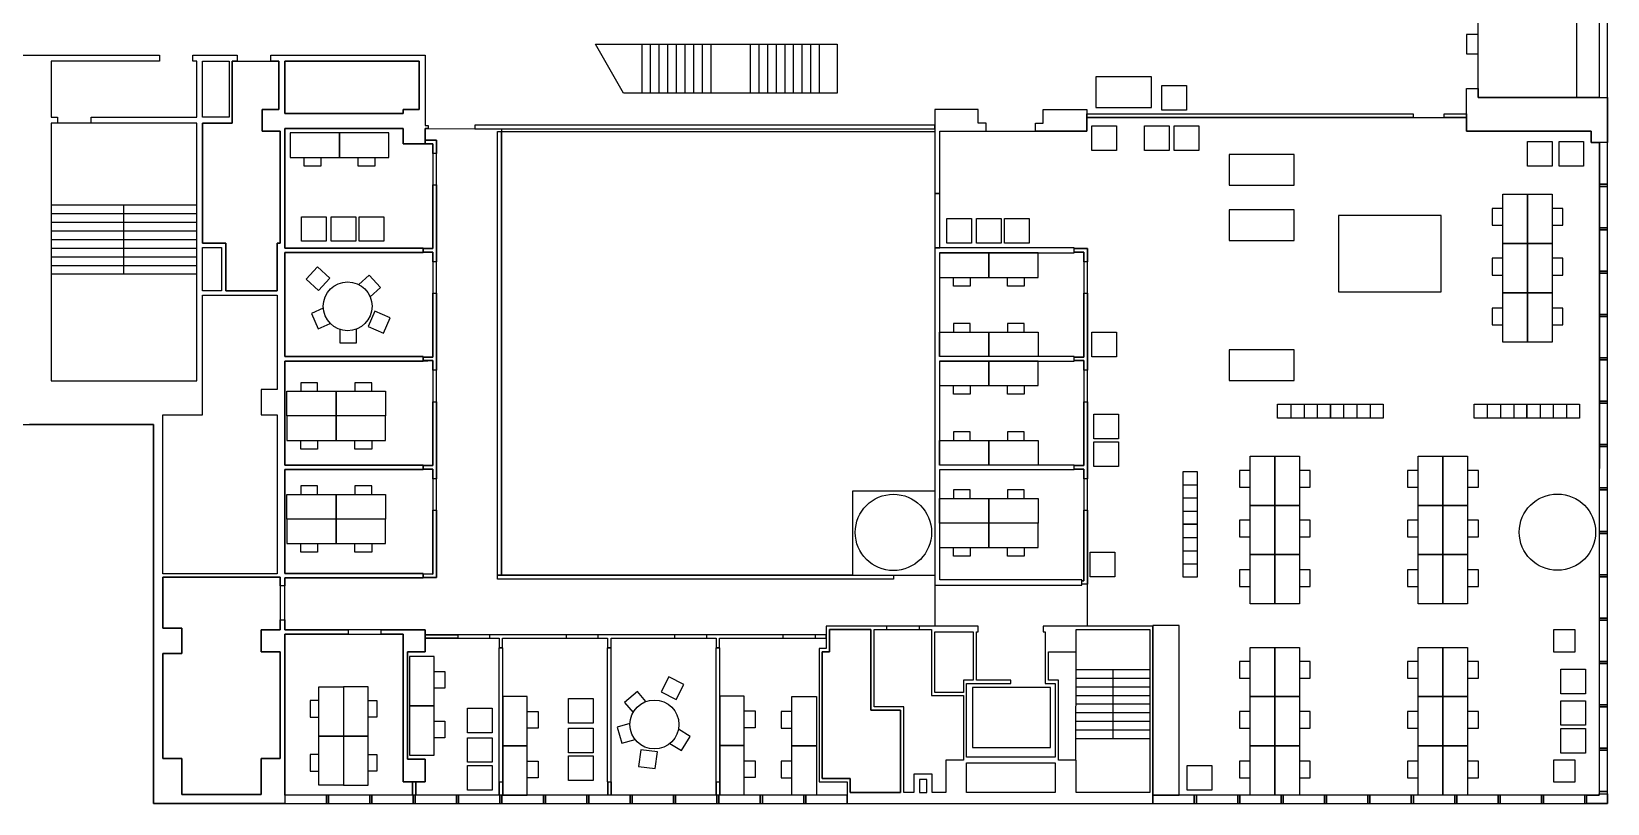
# Model space of a CAD drawing. Extents: x -199 to 9291, y 516 to 6424.
# Drawn here: x 4863 to 9291, y 516 to 2686 of the extents above; entities that cross this region are included whole.
import ezdxf

# ---------------------------------------------------------------- set-up
doc = ezdxf.new("R2010")
doc.units = 0
doc.header["$MEASUREMENT"] = 0
for name, color, linetype in [('0_VOID', 7, 'CONTINUOUS'), ('CHAIR', 142, 'CONTINUOUS'), ('ELEVATORS', 2, 'CONTINUOUS'), ('FLOOR', 3, 'CONTINUOUS'), ('FURNITURE', 2, 'CONTINUOUS'), ('OFFICES', 1, 'CONTINUOUS'), ('STAIRS', 2, 'CONTINUOUS'), ('WALLS', 6, 'CONTINUOUS')]:
    doc.layers.add(name, color=color, linetype=linetype)

msp = doc.modelspace()

# ---------------------------------------------------------------- linework, layer by layer
at = {"layer": '0_VOID'}
for points in [[(5418.4, 2444.8), (5343.6, 2444.8), (5343.6, 2452.1), (5343.6, 2602.5), (5418.4, 2602.5)], [(5558.2, 2466.7), (5511.1, 2466.7), (5511.1, 2405.8), (5561.4, 2405.8), (5561.4, 2090.4), (5553.3, 2090.4), (5553.3, 1957.1), (5409.5, 1957.1), (5409.5, 2090.4), (5343.6, 2090.4), (5343.6, 2427.7), (5427.3, 2427.7), (5427.3, 2602.5), (5441.2, 2602.5), (5535.4, 2602.5), (5558.2, 2602.5)], [(5952.4, 2466.7), (5907.7, 2466.7), (5907.7, 2455.4), (5575.3, 2455.4), (5575.3, 2602.5), (5952.4, 2602.5)], [(7400.8, 1393.4), (7169.7, 1393.4), (7169.7, 1157.3), (6183.2, 1157.3), (6183.2, 2405), (7400.8, 2405), (7400.8, 2230.2), (7400.8, 2230.2), (7400.8, 2077.4)], [(5397.3, 1957.1), (5343.6, 1957.1), (5343.6, 2079), (5397.3, 2079)], [(5508.6, 1608.4), (5553.3, 1608.4), (5553.3, 1161.4), (5232.3, 1161.4), (5232.3, 1608.4), (5343.6, 1608.4), (5343.6, 1944.9), (5553.3, 1944.9), (5553.3, 1679.1), (5508.6, 1679.1)], [(5561.4, 1003.7), (5508.6, 1003.7), (5508.6, 942.7), (5561.4, 942.7), (5561.4, 642.8), (5508.6, 642.8), (5508.6, 541.2), (5285.1, 541.2), (5285.1, 642.8), (5232.3, 642.8), (5232.3, 937.9), (5285.1, 937.9), (5285.1, 1008.6), (5232.3, 1008.6), (5232.3, 1152.4), (5561.4, 1152.4), (5561.4, 1128.1), (5561.4, 1032.1)], [(7304.9, 546.9), (7163.5, 546.9), (7163.5, 585.9), (7084.6, 585.9), (7084.6, 942.7), (7105, 942.7), (7105, 1005.3), (7221.2, 1005.3), (7221.2, 778.5), (7304.9, 778.5)], [(7391.9, 819.2), (7481.3, 819.2), (7481.3, 637.9), (7431.7, 637.9), (7431.7, 546.9), (7393.5, 546.9), (7393.5, 598.9), (7342.3, 598.9), (7342.3, 546.9), (7313.8, 546.9), (7313.8, 787.5), (7230.1, 787.5), (7230.1, 1005.3), (7265.9, 1005.3), (7356.9, 1005.3), (7391.9, 1005.3)], [(7508.9, 862.3), (7481.3, 862.3), (7481.3, 828.1), (7400.8, 828.1), (7400.8, 998.8), (7508.9, 998.8)], [(8004.7, 546.9), (7797.5, 546.9), (7797.5, 637.9), (7747.9, 637.9), (7747.9, 862.3), (7720.2, 862.3), (7720.2, 942.7), (7797.5, 942.7), (7797.5, 1005.3), (8004.7, 1005.3)], [(7738.9, 546.9), (7490.2, 546.9), (7490.2, 630.6), (7738.9, 630.6)]]:
    msp.add_lwpolyline(points, close=True, dxfattribs=at)
at = {"layer": 'CHAIR'}
for points in [[(5676.1, 2307.1), (5629.1, 2307.1), (5629.1, 2331.3)], [(5676.1, 2331.3), (5676.1, 2307.1)], [(5828, 2307.1), (5781, 2307.1), (5781, 2331.3)], [(5828, 2331.3), (5828, 2307.1)], [(8996.8, 2188.2), (8966.5, 2188.2), (8966.5, 2141.2), (8996.8, 2141.2)], [(9135.2, 2141.2), (9165.5, 2141.2), (9165.5, 2188.2)], [(9165.5, 2188.2), (9135.2, 2188.2)], [(5690.6, 2165.2), (5690.6, 2096), (5621.4, 2096), (5621.4, 2165.2), (5690.6, 2165.2)], [(5774.1, 2165.2), (5774.1, 2096), (5704.9, 2096), (5704.9, 2165.2), (5774.1, 2165.2)], [(5852.8, 2165.2), (5852.8, 2096), (5783.6, 2096), (5783.6, 2165.2), (5852.8, 2165.2)], [(8996.8, 2048.2), (8966.5, 2048.2), (8966.5, 2001.2), (8996.8, 2001.2)], [(9135.2, 2001.2), (9165.5, 2001.2), (9165.5, 2048.2)], [(9165.5, 2048.2), (9135.2, 2048.2)], [(5669.1, 1957.6), (5700.9, 1992.2), (5666.3, 2024), (5634.5, 1989.5), (5669.1, 1957.6)], [(5814.8, 1939.8), (5843.4, 1966.2), (5811.6, 2000.7), (5783, 1974.4)], [(7500.3, 1970.1), (7453.3, 1970.1), (7453.3, 1994.4)], [(7500.3, 1994.4), (7500.3, 1970.1)], [(7652.3, 1970.1), (7605.3, 1970.1), (7605.3, 1994.4)], [(7652.3, 1994.4), (7652.3, 1970.1)], [(5682.9, 1908), (5649.4, 1893.3), (5668.3, 1850.2), (5702.5, 1865.2)], [(8996.8, 1908.3), (8966.5, 1908.3), (8966.5, 1861.3), (8996.8, 1861.3)], [(9135.2, 1861.3), (9165.5, 1861.3), (9165.5, 1908.3)], [(9165.5, 1908.3), (9135.2, 1908.3)], [(5827.7, 1899.8), (5808.8, 1856.7), (5851.9, 1837.9), (5870.7, 1880.9), (5827.7, 1899.8)], [(7500.3, 1865.3), (7453.3, 1865.3), (7453.3, 1841)], [(7500.3, 1841), (7500.3, 1865.3)], [(7652.3, 1865.3), (7605.3, 1865.3), (7605.3, 1841)], [(7652.3, 1841), (7652.3, 1865.3)], [(5729.6, 1848.3), (5729.6, 1810.9), (5776.6, 1810.9), (5776.6, 1849.6)], [(5667.1, 1698.7), (5620.1, 1698.7), (5620.1, 1674.4)], [(5667.1, 1674.4), (5667.1, 1698.7)], [(5819, 1698.7), (5772, 1698.7), (5772, 1674.4)], [(5819, 1674.4), (5819, 1698.7)], [(7500.3, 1666.1), (7453.3, 1666.1), (7453.3, 1690.4)], [(7500.3, 1690.4), (7500.3, 1666.1)], [(7652.3, 1666.1), (7605.3, 1666.1), (7605.3, 1690.4)], [(7652.3, 1690.4), (7652.3, 1666.1)], [(7500.3, 1560.5), (7453.3, 1560.5), (7453.3, 1536.2)], [(7500.3, 1536.2), (7500.3, 1560.5)], [(7652.3, 1560.5), (7605.3, 1560.5), (7605.3, 1536.2)], [(7652.3, 1536.2), (7652.3, 1560.5)], [(5667.1, 1511.8), (5620.1, 1511.8), (5620.1, 1536)], [(5667.1, 1536), (5667.1, 1511.8)], [(5819, 1511.8), (5772, 1511.8), (5772, 1536)], [(5819, 1536), (5819, 1511.8)], [(8287.1, 1452.2), (8256.8, 1452.2), (8256.8, 1405.2), (8287.1, 1405.2)], [(8425.5, 1405.2), (8455.8, 1405.2), (8455.8, 1452.2)], [(8455.8, 1452.2), (8425.5, 1452.2)], [(8759.1, 1452.2), (8728.8, 1452.2), (8728.8, 1405.2), (8759.1, 1405.2)], [(8897.5, 1405.2), (8927.8, 1405.2), (8927.8, 1452.2)], [(8927.8, 1452.2), (8897.5, 1452.2)], [(5667.1, 1409), (5620.1, 1409), (5620.1, 1384.7)], [(5667.1, 1384.7), (5667.1, 1409)], [(5819, 1409), (5772, 1409), (5772, 1384.7)], [(5819, 1384.7), (5819, 1409)], [(7500.3, 1397.8), (7453.3, 1397.8), (7453.3, 1373.5)], [(7500.3, 1373.5), (7500.3, 1397.8)], [(7652.3, 1397.8), (7605.3, 1397.8), (7605.3, 1373.5)], [(7652.3, 1373.5), (7652.3, 1397.8)], [(8287.1, 1312.3), (8256.8, 1312.3), (8256.8, 1265.3), (8287.1, 1265.3)], [(8425.5, 1265.3), (8455.8, 1265.3), (8455.8, 1312.3)], [(8455.8, 1312.3), (8425.5, 1312.3)], [(8759.1, 1312.3), (8728.8, 1312.3), (8728.8, 1265.3), (8759.1, 1265.3)], [(8897.5, 1265.3), (8927.8, 1265.3), (8927.8, 1312.3)], [(8927.8, 1312.3), (8897.5, 1312.3)], [(5667.1, 1222), (5620.1, 1222), (5620.1, 1246.3)], [(5667.1, 1246.3), (5667.1, 1222)], [(5819, 1222), (5772, 1222), (5772, 1246.3)], [(5819, 1246.3), (5819, 1222)], [(7500.3, 1210.8), (7453.3, 1210.8), (7453.3, 1235.1)], [(7500.3, 1235.1), (7500.3, 1210.8)], [(7652.3, 1210.8), (7605.3, 1210.8), (7605.3, 1235.1)], [(7652.3, 1235.1), (7652.3, 1210.8)], [(8287.1, 1172.4), (8256.8, 1172.4), (8256.8, 1125.4), (8287.1, 1125.4)], [(8425.5, 1125.4), (8455.8, 1125.4), (8455.8, 1172.4)], [(8455.8, 1172.4), (8425.5, 1172.4)], [(8759.1, 1172.4), (8728.8, 1172.4), (8728.8, 1125.4), (8759.1, 1125.4)], [(8897.5, 1125.4), (8927.8, 1125.4), (8927.8, 1172.4)], [(8927.8, 1172.4), (8897.5, 1172.4)], [(5994.4, 887.4), (6024.7, 887.4), (6024.7, 840.4), (5994.4, 840.4)], [(8287.1, 914.8), (8256.8, 914.8), (8256.8, 867.8), (8287.1, 867.8)], [(8425.5, 867.8), (8455.8, 867.8), (8455.8, 914.8)], [(8455.8, 914.8), (8425.5, 914.8)], [(8759.1, 914.8), (8728.8, 914.8), (8728.8, 867.8), (8759.1, 867.8)], [(8897.5, 867.8), (8927.8, 867.8), (8927.8, 914.8)], [(8927.8, 914.8), (8897.5, 914.8)], [(9228.5, 893.4), (9228.5, 824.2), (9159.3, 824.2), (9159.3, 893.4), (9228.5, 893.4)], [(6632.5, 829.5), (6674.6, 808.6), (6695.5, 850.7), (6653.4, 871.6), (6632.5, 829.5)], [(5646.2, 805.6), (5646.2, 758.6), (5670.4, 758.6)], [(5670.4, 805.6), (5646.2, 805.6)], [(5833.1, 805.6), (5833.1, 758.6), (5808.8, 758.6)], [(5808.8, 805.6), (5833.1, 805.6)], [(6441.3, 810.8), (6441.3, 741.6), (6372.1, 741.6), (6372.1, 810.8), (6441.3, 810.8)], [(6441.3, 810.8), (6441.3, 741.6), (6372.1, 741.6), (6372.1, 810.8), (6441.3, 810.8)], [(6588.7, 802.2), (6565.2, 830.3), (6529.2, 800.1), (6553.2, 771.5)], [(9228.5, 805), (9228.5, 735.8), (9159.3, 735.8), (9159.3, 805), (9228.5, 805)], [(6157.5, 783.9), (6157.5, 714.7), (6088.3, 714.7), (6088.3, 783.9), (6157.5, 783.9)], [(6157.5, 783.9), (6157.5, 714.7), (6088.3, 714.7), (6088.3, 783.9), (6157.5, 783.9)], [(6256.1, 774.9), (6286.4, 774.9), (6286.4, 727.9), (6256.1, 727.9)], [(6865.7, 776), (6896, 776), (6896, 729), (6865.7, 729)], [(6999.4, 774.9), (6969.1, 774.9), (6969.1, 727.9), (6999.4, 727.9)], [(8287.1, 774.9), (8256.8, 774.9), (8256.8, 727.9), (8287.1, 727.9)], [(8425.5, 727.9), (8455.8, 727.9), (8455.8, 774.9)], [(8455.8, 774.9), (8425.5, 774.9)], [(8759.1, 774.9), (8728.8, 774.9), (8728.8, 727.9), (8759.1, 727.9)], [(8897.5, 727.9), (8927.8, 727.9), (8927.8, 774.9)], [(8927.8, 774.9), (8897.5, 774.9)], [(5994.4, 747.5), (6024.7, 747.5), (6024.7, 700.5), (5994.4, 700.5)], [(6441.3, 727.9), (6441.3, 658.7), (6372.1, 658.7), (6372.1, 727.9), (6441.3, 727.9)], [(6441.3, 727.9), (6441.3, 658.7), (6372.1, 658.7), (6372.1, 727.9), (6441.3, 727.9)], [(6544.5, 740.7), (6508.6, 730.2), (6521.8, 685.1), (6558.9, 695.9)], [(6656.2, 684.5), (6689.6, 664.5), (6713.8, 704.7), (6680.5, 724.7)], [(9228.5, 726.4), (9228.5, 657.2), (9159.3, 657.2), (9159.3, 726.4), (9228.5, 726.4)], [(6157.5, 701), (6157.5, 631.8), (6088.3, 631.8), (6088.3, 701), (6157.5, 701)], [(6157.5, 701), (6157.5, 631.8), (6088.3, 631.8), (6088.3, 701), (6157.5, 701)], [(6621.4, 661), (6574.8, 667), (6568.8, 620.4), (6615.4, 614.4), (6621.4, 661)], [(5670.4, 653.6), (5646.2, 653.6)], [(5646.2, 653.6), (5646.2, 606.6), (5670.4, 606.6)], [(5808.8, 653.6), (5833.1, 653.6)], [(5833.1, 653.6), (5833.1, 606.6), (5808.8, 606.6)], [(6157.5, 622.7), (6157.5, 553.5), (6088.3, 553.5), (6088.3, 622.7), (6157.5, 622.7)], [(6157.5, 622.7), (6157.5, 553.5), (6088.3, 553.5), (6088.3, 622.7), (6157.5, 622.7)], [(6256.1, 635), (6286.4, 635), (6286.4, 588), (6256.1, 588)], [(6441.3, 649.6), (6441.3, 580.4), (6372.1, 580.4), (6372.1, 649.6), (6441.3, 649.6)], [(6441.3, 649.6), (6441.3, 580.4), (6372.1, 580.4), (6372.1, 649.6), (6441.3, 649.6)], [(6865.7, 636.1), (6896, 636.1), (6896, 589.1), (6865.7, 589.1)], [(6999.4, 635), (6969.1, 635), (6969.1, 588), (6999.4, 588)], [(8287.1, 635), (8256.8, 635), (8256.8, 588), (8287.1, 588)], [(8425.5, 588), (8455.8, 588), (8455.8, 635)], [(8455.8, 635), (8425.5, 635)], [(8759.1, 635), (8728.8, 635), (8728.8, 588), (8759.1, 588)], [(8897.5, 588), (8927.8, 588), (8927.8, 635)], [(8927.8, 635), (8897.5, 635)]]:
    msp.add_lwpolyline(points, dxfattribs=at)
at = {"layer": 'ELEVATORS'}
msp.add_lwpolyline([(7507.1, 673.5), (7725.9, 673.5), (7725.9, 841.8), (7507.1, 841.8)], close=True, dxfattribs=at)
at = {"layer": 'FLOOR'}
msp.add_lwpolyline([(-198.9, 1423.9), (4799.9, 1423.9), (4799.9, 1581.6), (5206.3, 1581.6), (5206.3, 516), (9290.6, 516), (9290.6, 6307.2), (5206.3, 6307.2), (5206.3, 5912.2), (4799.9, 5912.2), (4799.9, 6424.3), (-198.9, 6424.3)], close=True, dxfattribs=at)
at = {"layer": 'FURNITURE'}
for points in [[(7853.5, 2472.2), (8009.4, 2472.2), (8009.4, 2557.8), (7853.5, 2557.8)], [(8227.6, 2254.1), (8410.7, 2254.1), (8410.7, 2339.8), (8227.6, 2339.8)], [(9135.2, 1812.9), (8996.8, 1812.9), (8996.8, 2228.1), (9135.2, 2228.1)], [(8227.6, 2098.3), (8410.7, 2098.3), (8410.7, 2184), (8227.6, 2184)], [(8535.4, 1954.3), (8823.7, 1954.3), (8823.7, 2168.4), (8535.4, 2168.4)], [(8227.6, 1705.1), (8410.7, 1705.1), (8410.7, 1790.7), (8227.6, 1790.7)], [(8425.5, 1076.9), (8287.1, 1076.9), (8287.1, 1492.2), (8425.5, 1492.2)], [(8897.5, 1076.9), (8759.1, 1076.9), (8759.1, 1492.2), (8897.5, 1492.2)], [(8012.9, 539.6), (8087.3, 539.6), (8087.3, 1015.8), (8012.9, 1015.8)], [(8425.5, 539.6), (8287.1, 539.6), (8287.1, 954.8), (8425.5, 954.8)], [(8897.5, 539.6), (8759.1, 539.6), (8759.1, 954.8), (8897.5, 954.8)]]:
    msp.add_lwpolyline(points, close=True, dxfattribs=at)
for points in [[(8108.2, 2533.5), (8108.2, 2464.3), (8039, 2464.3), (8039, 2533.5), (8108.2, 2533.5)], [(5728.2, 2331.3), (5728.2, 2400.5), (5589.7, 2400.5), (5589.7, 2331.3), (5728.2, 2331.3)], [(5728.2, 2331.3), (5728.2, 2400.5), (5589.7, 2400.5), (5589.7, 2331.3), (5728.2, 2331.3)], [(5866.6, 2331.3), (5866.6, 2400.5), (5728.2, 2400.5), (5728.2, 2331.3), (5866.6, 2331.3)], [(5866.6, 2331.3), (5866.6, 2400.5), (5728.2, 2400.5), (5728.2, 2331.3), (5866.6, 2331.3)], [(7911.6, 2420.6), (7911.6, 2351.4), (7842.4, 2351.4), (7842.4, 2420.6), (7911.6, 2420.6)], [(8059, 2420.6), (8059, 2351.4), (7989.8, 2351.4), (7989.8, 2420.6), (8059, 2420.6)], [(8142.6, 2420.6), (8142.6, 2351.4), (8073.4, 2351.4), (8073.4, 2420.6), (8142.6, 2420.6)], [(9135.2, 2376.4), (9135.2, 2307.2), (9066, 2307.2), (9066, 2376.4), (9135.2, 2376.4)], [(9223.6, 2376.4), (9223.6, 2307.2), (9154.4, 2307.2), (9154.4, 2376.4), (9223.6, 2376.4)], [(9066, 2089.7), (8996.8, 2089.7), (8996.8, 2228.1), (9066, 2228.1), (9066, 2089.7)], [(9066, 2089.7), (8996.8, 2089.7), (8996.8, 2228.1), (9066, 2228.1), (9066, 2089.7)], [(9135.2, 2089.7), (9066, 2089.7), (9066, 2228.1), (9135.2, 2228.1), (9135.2, 2089.7)], [(9135.2, 2089.7), (9066, 2089.7), (9066, 2228.1), (9135.2, 2228.1), (9135.2, 2089.7)], [(7503.8, 2160.3), (7503.8, 2091.1), (7434.6, 2091.1), (7434.6, 2160.3), (7503.8, 2160.3)], [(7587.3, 2160.3), (7587.3, 2091.1), (7518.1, 2091.1), (7518.1, 2160.3), (7587.3, 2160.3)], [(7665.9, 2160.3), (7665.9, 2091.1), (7596.7, 2091.1), (7596.7, 2160.3), (7665.9, 2160.3)], [(9066, 1951.3), (8996.8, 1951.3), (8996.8, 2089.7), (9066, 2089.7), (9066, 1951.3)], [(9066, 1951.3), (8996.8, 1951.3), (8996.8, 2089.7), (9066, 2089.7), (9066, 1951.3)], [(9135.2, 1951.3), (9066, 1951.3), (9066, 2089.7), (9135.2, 2089.7), (9135.2, 1951.3)], [(9135.2, 1951.3), (9066, 1951.3), (9066, 2089.7), (9135.2, 2089.7), (9135.2, 1951.3)], [(7552.4, 1994.4), (7552.4, 2063.6), (7414, 2063.6), (7414, 1994.4), (7552.4, 1994.4)], [(7552.4, 1994.4), (7552.4, 2063.6), (7414, 2063.6), (7414, 1994.4), (7552.4, 1994.4)], [(7690.8, 1994.4), (7690.8, 2063.6), (7552.4, 2063.6), (7552.4, 1994.4), (7690.8, 1994.4)], [(7690.8, 1994.4), (7690.8, 2063.6), (7552.4, 2063.6), (7552.4, 1994.4), (7690.8, 1994.4)], [(9066, 1812.9), (8996.8, 1812.9), (8996.8, 1951.3), (9066, 1951.3), (9066, 1812.9)], [(9066, 1812.9), (8996.8, 1812.9), (8996.8, 1951.3), (9066, 1951.3), (9066, 1812.9)], [(9135.2, 1812.9), (9066, 1812.9), (9066, 1951.3), (9135.2, 1951.3), (9135.2, 1812.9)], [(9135.2, 1812.9), (9066, 1812.9), (9066, 1951.3), (9135.2, 1951.3), (9135.2, 1812.9)], [(7552.4, 1841), (7552.4, 1771.8), (7414, 1771.8), (7414, 1841), (7552.4, 1841)], [(7552.4, 1841), (7552.4, 1771.8), (7414, 1771.8), (7414, 1841), (7552.4, 1841)], [(7690.8, 1841), (7690.8, 1771.8), (7552.4, 1771.8), (7552.4, 1841), (7690.8, 1841)], [(7690.8, 1841), (7690.8, 1771.8), (7552.4, 1771.8), (7552.4, 1841), (7690.8, 1841)], [(7911.6, 1840.5), (7911.6, 1771.3), (7842.4, 1771.3), (7842.4, 1840.5), (7911.6, 1840.5)], [(7911.6, 1840.5), (7911.6, 1771.3), (7842.4, 1771.3), (7842.4, 1840.5), (7911.6, 1840.5)], [(7552.4, 1690.4), (7552.4, 1759.6), (7414, 1759.6), (7414, 1690.4), (7552.4, 1690.4)], [(7552.4, 1690.4), (7552.4, 1759.6), (7414, 1759.6), (7414, 1690.4), (7552.4, 1690.4)], [(7690.8, 1690.4), (7690.8, 1759.6), (7552.4, 1759.6), (7552.4, 1690.4), (7690.8, 1690.4)], [(7690.8, 1690.4), (7690.8, 1759.6), (7552.4, 1759.6), (7552.4, 1690.4), (7690.8, 1690.4)], [(5719.2, 1674.4), (5719.2, 1605.2), (5580.7, 1605.2), (5580.7, 1674.4), (5719.2, 1674.4)], [(5719.2, 1674.4), (5719.2, 1605.2), (5580.7, 1605.2), (5580.7, 1674.4), (5719.2, 1674.4)], [(5857.6, 1674.4), (5857.6, 1605.2), (5719.2, 1605.2), (5719.2, 1674.4), (5857.6, 1674.4)], [(5857.6, 1674.4), (5857.6, 1605.2), (5719.2, 1605.2), (5719.2, 1674.4), (5857.6, 1674.4)], [(8364, 1638.5), (8512.3, 1638.5), (8512.3, 1598.9), (8364, 1598.9), (8364, 1638.5)], [(8401.1, 1638.5), (8401.1, 1598.9)], [(8401.1, 1638.5), (8401.1, 1598.9)], [(8438.2, 1638.5), (8438.2, 1598.9)], [(8438.2, 1638.5), (8438.2, 1598.9)], [(8475.2, 1638.5), (8475.2, 1598.9)], [(8475.2, 1638.5), (8475.2, 1598.9)], [(8512.3, 1638.5), (8660.6, 1638.5), (8660.6, 1598.9), (8512.3, 1598.9), (8512.3, 1638.5)], [(8549.4, 1638.5), (8549.4, 1598.9)], [(8549.4, 1638.5), (8549.4, 1598.9)], [(8586.4, 1638.5), (8586.4, 1598.9)], [(8586.4, 1638.5), (8586.4, 1598.9)], [(8623.5, 1638.5), (8623.5, 1598.9)], [(8623.5, 1638.5), (8623.5, 1598.9)], [(8915.9, 1638.5), (9064.1, 1638.5), (9064.1, 1598.9), (8915.9, 1598.9), (8915.9, 1638.5)], [(8952.9, 1638.5), (8952.9, 1598.9)], [(8952.9, 1638.5), (8952.9, 1598.9)], [(8990, 1638.5), (8990, 1598.9)], [(8990, 1638.5), (8990, 1598.9)], [(9027.1, 1638.5), (9027.1, 1598.9)], [(9027.1, 1638.5), (9027.1, 1598.9)], [(9064.1, 1638.5), (9212.4, 1638.5), (9212.4, 1598.9), (9064.1, 1598.9), (9064.1, 1638.5)], [(9101.2, 1638.5), (9101.2, 1598.9)], [(9101.2, 1638.5), (9101.2, 1598.9)], [(9138.3, 1638.5), (9138.3, 1598.9)], [(9138.3, 1638.5), (9138.3, 1598.9)], [(9175.4, 1638.5), (9175.4, 1598.9)], [(9175.4, 1638.5), (9175.4, 1598.9)], [(5719.2, 1536), (5719.2, 1605.2), (5580.7, 1605.2), (5580.7, 1536), (5719.2, 1536)], [(5719.2, 1536), (5719.2, 1605.2), (5580.7, 1605.2), (5580.7, 1536), (5719.2, 1536)], [(5857.6, 1536), (5857.6, 1605.2), (5719.2, 1605.2), (5719.2, 1536), (5857.6, 1536)], [(5857.6, 1536), (5857.6, 1605.2), (5719.2, 1605.2), (5719.2, 1536), (5857.6, 1536)], [(7916.5, 1610.3), (7916.5, 1541.1), (7847.3, 1541.1), (7847.3, 1610.3), (7916.5, 1610.3)], [(7552.4, 1536.2), (7552.4, 1467), (7414, 1467), (7414, 1536.2), (7552.4, 1536.2)], [(7552.4, 1536.2), (7552.4, 1467), (7414, 1467), (7414, 1536.2), (7552.4, 1536.2)], [(7690.8, 1536.2), (7690.8, 1467), (7552.4, 1467), (7552.4, 1536.2), (7690.8, 1536.2)], [(7690.8, 1536.2), (7690.8, 1467), (7552.4, 1467), (7552.4, 1536.2), (7690.8, 1536.2)], [(7916.5, 1532), (7916.5, 1462.8), (7847.3, 1462.8), (7847.3, 1532), (7916.5, 1532)], [(7916.5, 1532), (7916.5, 1462.8), (7847.3, 1462.8), (7847.3, 1532), (7916.5, 1532)], [(8356.3, 1353.8), (8287.1, 1353.8), (8287.1, 1492.2), (8356.3, 1492.2), (8356.3, 1353.8)], [(8356.3, 1353.8), (8287.1, 1353.8), (8287.1, 1492.2), (8356.3, 1492.2), (8356.3, 1353.8)], [(8425.5, 1353.8), (8356.3, 1353.8), (8356.3, 1492.2), (8425.5, 1492.2), (8425.5, 1353.8)], [(8425.5, 1353.8), (8356.3, 1353.8), (8356.3, 1492.2), (8425.5, 1492.2), (8425.5, 1353.8)], [(8828.3, 1353.8), (8759.1, 1353.8), (8759.1, 1492.2), (8828.3, 1492.2), (8828.3, 1353.8)], [(8828.3, 1353.8), (8759.1, 1353.8), (8759.1, 1492.2), (8828.3, 1492.2), (8828.3, 1353.8)], [(8897.5, 1353.8), (8828.3, 1353.8), (8828.3, 1492.2), (8897.5, 1492.2), (8897.5, 1353.8)], [(8897.5, 1353.8), (8828.3, 1353.8), (8828.3, 1492.2), (8897.5, 1492.2), (8897.5, 1353.8)], [(8098.6, 1300.7), (8098.6, 1449), (8138.2, 1449), (8138.2, 1300.7), (8098.6, 1300.7)], [(5719.2, 1384.7), (5719.2, 1315.5), (5580.7, 1315.5), (5580.7, 1384.7), (5719.2, 1384.7)], [(5719.2, 1384.7), (5719.2, 1315.5), (5580.7, 1315.5), (5580.7, 1384.7), (5719.2, 1384.7)], [(5857.6, 1384.7), (5857.6, 1315.5), (5719.2, 1315.5), (5719.2, 1384.7), (5857.6, 1384.7)], [(5857.6, 1384.7), (5857.6, 1315.5), (5719.2, 1315.5), (5719.2, 1384.7), (5857.6, 1384.7)], [(7552.4, 1373.5), (7552.4, 1304.3), (7414, 1304.3), (7414, 1373.5), (7552.4, 1373.5)], [(7552.4, 1373.5), (7552.4, 1304.3), (7414, 1304.3), (7414, 1373.5), (7552.4, 1373.5)], [(7690.8, 1373.5), (7690.8, 1304.3), (7552.4, 1304.3), (7552.4, 1373.5), (7690.8, 1373.5)], [(7690.8, 1373.5), (7690.8, 1304.3), (7552.4, 1304.3), (7552.4, 1373.5), (7690.8, 1373.5)], [(8098.6, 1411.9), (8138.2, 1411.9)], [(8098.6, 1411.9), (8138.2, 1411.9)], [(8098.6, 1374.8), (8138.2, 1374.8)], [(8098.6, 1374.8), (8138.2, 1374.8)], [(8098.6, 1337.7), (8138.2, 1337.7)], [(8098.6, 1337.7), (8138.2, 1337.7)], [(8356.3, 1215.4), (8287.1, 1215.4), (8287.1, 1353.8), (8356.3, 1353.8), (8356.3, 1215.4)], [(8356.3, 1215.4), (8287.1, 1215.4), (8287.1, 1353.8), (8356.3, 1353.8), (8356.3, 1215.4)], [(8425.5, 1215.4), (8356.3, 1215.4), (8356.3, 1353.8), (8425.5, 1353.8), (8425.5, 1215.4)], [(8425.5, 1215.4), (8356.3, 1215.4), (8356.3, 1353.8), (8425.5, 1353.8), (8425.5, 1215.4)], [(8828.3, 1215.4), (8759.1, 1215.4), (8759.1, 1353.8), (8828.3, 1353.8), (8828.3, 1215.4)], [(8828.3, 1215.4), (8759.1, 1215.4), (8759.1, 1353.8), (8828.3, 1353.8), (8828.3, 1215.4)], [(8897.5, 1215.4), (8828.3, 1215.4), (8828.3, 1353.8), (8897.5, 1353.8), (8897.5, 1215.4)], [(8897.5, 1215.4), (8828.3, 1215.4), (8828.3, 1353.8), (8897.5, 1353.8), (8897.5, 1215.4)], [(5719.2, 1246.3), (5719.2, 1315.5), (5580.7, 1315.5), (5580.7, 1246.3), (5719.2, 1246.3)], [(5719.2, 1246.3), (5719.2, 1315.5), (5580.7, 1315.5), (5580.7, 1246.3), (5719.2, 1246.3)], [(5857.6, 1246.3), (5857.6, 1315.5), (5719.2, 1315.5), (5719.2, 1246.3), (5857.6, 1246.3)], [(5857.6, 1246.3), (5857.6, 1315.5), (5719.2, 1315.5), (5719.2, 1246.3), (5857.6, 1246.3)], [(7552.4, 1235.1), (7552.4, 1304.3), (7414, 1304.3), (7414, 1235.1), (7552.4, 1235.1)], [(7552.4, 1235.1), (7552.4, 1304.3), (7414, 1304.3), (7414, 1235.1), (7552.4, 1235.1)], [(7690.8, 1235.1), (7690.8, 1304.3), (7552.4, 1304.3), (7552.4, 1235.1), (7690.8, 1235.1)], [(7690.8, 1235.1), (7690.8, 1304.3), (7552.4, 1304.3), (7552.4, 1235.1), (7690.8, 1235.1)], [(8098.6, 1152.4), (8098.6, 1300.7), (8138.2, 1300.7), (8138.2, 1152.4), (8098.6, 1152.4)], [(8098.6, 1263.6), (8138.2, 1263.6)], [(8098.6, 1263.6), (8138.2, 1263.6)], [(7906.7, 1222.4), (7906.7, 1153.2), (7837.5, 1153.2), (7837.5, 1222.4), (7906.7, 1222.4)], [(8098.6, 1226.5), (8138.2, 1226.5)], [(8098.6, 1226.5), (8138.2, 1226.5)], [(8356.3, 1076.9), (8287.1, 1076.9), (8287.1, 1215.4), (8356.3, 1215.4), (8356.3, 1076.9)], [(8356.3, 1076.9), (8287.1, 1076.9), (8287.1, 1215.4), (8356.3, 1215.4), (8356.3, 1076.9)], [(8425.5, 1076.9), (8356.3, 1076.9), (8356.3, 1215.4), (8425.5, 1215.4), (8425.5, 1076.9)], [(8425.5, 1076.9), (8356.3, 1076.9), (8356.3, 1215.4), (8425.5, 1215.4), (8425.5, 1076.9)], [(8828.3, 1076.9), (8759.1, 1076.9), (8759.1, 1215.4), (8828.3, 1215.4), (8828.3, 1076.9)], [(8828.3, 1076.9), (8759.1, 1076.9), (8759.1, 1215.4), (8828.3, 1215.4), (8828.3, 1076.9)], [(8897.5, 1076.9), (8828.3, 1076.9), (8828.3, 1215.4), (8897.5, 1215.4), (8897.5, 1076.9)], [(8897.5, 1076.9), (8828.3, 1076.9), (8828.3, 1215.4), (8897.5, 1215.4), (8897.5, 1076.9)], [(8098.6, 1189.5), (8138.2, 1189.5)], [(8098.6, 1189.5), (8138.2, 1189.5)], [(8356.3, 816.4), (8287.1, 816.4), (8287.1, 954.8), (8356.3, 954.8), (8356.3, 816.4)], [(8356.3, 816.4), (8287.1, 816.4), (8287.1, 954.8), (8356.3, 954.8), (8356.3, 816.4)], [(8425.5, 816.4), (8356.3, 816.4), (8356.3, 954.8), (8425.5, 954.8), (8425.5, 816.4)], [(8425.5, 816.4), (8356.3, 816.4), (8356.3, 954.8), (8425.5, 954.8), (8425.5, 816.4)], [(8828.3, 816.4), (8759.1, 816.4), (8759.1, 954.8), (8828.3, 954.8), (8828.3, 816.4)], [(8828.3, 816.4), (8759.1, 816.4), (8759.1, 954.8), (8828.3, 954.8), (8828.3, 816.4)], [(8897.5, 816.4), (8828.3, 816.4), (8828.3, 954.8), (8897.5, 954.8), (8897.5, 816.4)], [(8897.5, 816.4), (8828.3, 816.4), (8828.3, 954.8), (8897.5, 954.8), (8897.5, 816.4)], [(5925.2, 790.5), (5994.4, 790.5), (5994.4, 928.9), (5925.2, 928.9), (5925.2, 790.5)], [(5925.2, 790.5), (5994.4, 790.5), (5994.4, 928.9), (5925.2, 928.9), (5925.2, 790.5)], [(5670.4, 844.1), (5739.6, 844.1), (5739.6, 705.7), (5670.4, 705.7), (5670.4, 844.1)], [(5670.4, 844.1), (5739.6, 844.1), (5739.6, 705.7), (5670.4, 705.7), (5670.4, 844.1)], [(5808.8, 844.1), (5739.6, 844.1), (5739.6, 705.7), (5808.8, 705.7), (5808.8, 844.1)], [(5808.8, 844.1), (5739.6, 844.1), (5739.6, 705.7), (5808.8, 705.7), (5808.8, 844.1)], [(6186.9, 678), (6256.1, 678), (6256.1, 816.4), (6186.9, 816.4), (6186.9, 678)], [(6186.9, 678), (6256.1, 678), (6256.1, 816.4), (6186.9, 816.4), (6186.9, 678)], [(6796.5, 679.1), (6865.7, 679.1), (6865.7, 817.5), (6796.5, 817.5), (6796.5, 679.1)], [(6796.5, 679.1), (6865.7, 679.1), (6865.7, 817.5), (6796.5, 817.5), (6796.5, 679.1)], [(7068.6, 678), (6999.4, 678), (6999.4, 816.4), (7068.6, 816.4), (7068.6, 678)], [(7068.6, 678), (6999.4, 678), (6999.4, 816.4), (7068.6, 816.4), (7068.6, 678)], [(8356.3, 678), (8287.1, 678), (8287.1, 816.4), (8356.3, 816.4), (8356.3, 678)], [(8356.3, 678), (8287.1, 678), (8287.1, 816.4), (8356.3, 816.4), (8356.3, 678)], [(8425.5, 678), (8356.3, 678), (8356.3, 816.4), (8425.5, 816.4), (8425.5, 678)], [(8425.5, 678), (8356.3, 678), (8356.3, 816.4), (8425.5, 816.4), (8425.5, 678)], [(8828.3, 678), (8759.1, 678), (8759.1, 816.4), (8828.3, 816.4), (8828.3, 678)], [(8828.3, 678), (8759.1, 678), (8759.1, 816.4), (8828.3, 816.4), (8828.3, 678)], [(8897.5, 678), (8828.3, 678), (8828.3, 816.4), (8897.5, 816.4), (8897.5, 678)], [(8897.5, 678), (8828.3, 678), (8828.3, 816.4), (8897.5, 816.4), (8897.5, 678)], [(5925.2, 652), (5994.4, 652), (5994.4, 790.5), (5925.2, 790.5), (5925.2, 652)], [(5925.2, 652), (5994.4, 652), (5994.4, 790.5), (5925.2, 790.5), (5925.2, 652)], [(5670.4, 705.7), (5739.6, 705.7), (5739.6, 567.3), (5670.4, 567.3), (5670.4, 705.7)], [(5670.4, 705.7), (5739.6, 705.7), (5739.6, 567.3), (5670.4, 567.3), (5670.4, 705.7)], [(5808.8, 705.7), (5739.6, 705.7), (5739.6, 567.3), (5808.8, 567.3), (5808.8, 705.7)], [(5808.8, 705.7), (5739.6, 705.7), (5739.6, 567.3), (5808.8, 567.3), (5808.8, 705.7)], [(6186.9, 539.6), (6256.1, 539.6), (6256.1, 678), (6186.9, 678), (6186.9, 539.6)], [(6186.9, 539.6), (6256.1, 539.6), (6256.1, 678), (6186.9, 678), (6186.9, 539.6)], [(6796.5, 540.6), (6865.7, 540.6), (6865.7, 679.1), (6796.5, 679.1), (6796.5, 540.6)], [(6796.5, 540.6), (6865.7, 540.6), (6865.7, 679.1), (6796.5, 679.1), (6796.5, 540.6)], [(7068.6, 539.6), (6999.4, 539.6), (6999.4, 678), (7068.6, 678), (7068.6, 539.6)], [(7068.6, 539.6), (6999.4, 539.6), (6999.4, 678), (7068.6, 678), (7068.6, 539.6)], [(8356.3, 539.6), (8287.1, 539.6), (8287.1, 678), (8356.3, 678), (8356.3, 539.6)], [(8356.3, 539.6), (8287.1, 539.6), (8287.1, 678), (8356.3, 678), (8356.3, 539.6)], [(8425.5, 539.6), (8356.3, 539.6), (8356.3, 678), (8425.5, 678), (8425.5, 539.6)], [(8425.5, 539.6), (8356.3, 539.6), (8356.3, 678), (8425.5, 678), (8425.5, 539.6)], [(8828.3, 539.6), (8759.1, 539.6), (8759.1, 678), (8828.3, 678), (8828.3, 539.6)], [(8828.3, 539.6), (8759.1, 539.6), (8759.1, 678), (8828.3, 678), (8828.3, 539.6)], [(8897.5, 539.6), (8828.3, 539.6), (8828.3, 678), (8897.5, 678), (8897.5, 539.6)], [(8897.5, 539.6), (8828.3, 539.6), (8828.3, 678), (8897.5, 678), (8897.5, 539.6)], [(8179.1, 622.9), (8179.1, 553.7), (8109.9, 553.7), (8109.9, 622.9), (8179.1, 622.9)]]:
    msp.add_lwpolyline(points, dxfattribs=at)
for centre in [(5751.4, 1913.4), (6613.1, 738)]:
    msp.add_circle(centre, 68.7, dxfattribs=at)
at = {"layer": 'OFFICES'}
for points in [[(7415.4, 2405.8), (7827.5, 2405.8), (7827.5, 2444.4), (8894.7, 2444.4), (8894.7, 2405.8), (9245.1, 2405.8), (9245.1, 2373.3), (9267.8, 2373.3), (9267, 539.6), (8012.9, 539.6), (8012.9, 1014.3), (7829.6, 1014.3), (7829.6, 2075.4), (7792.6, 2075.4), (7792.6, 2077.4), (7415.4, 2077.4)], [(5991, 2075.4), (5963.8, 2075.4), (5963.8, 2075.4), (5963.8, 2076.6), (5575.3, 2076.6), (5575.3, 2413.1), (5907.7, 2413.1), (5907.7, 2370), (5968.7, 2370), (5991, 2370.4), (5991, 2343.2)], [(5575.3, 1003.7), (5575.3, 1150), (5963.8, 1150), (5963.8, 1151.2), (6000.8, 1151.2), (6000.8, 2380.2), (5968.7, 2380.2), (5968.7, 2413.1), (6108.5, 2412.4), (6183.2, 2412.4), (6183.2, 1157.3), (7400.8, 1157.3), (7400.8, 1129.7), (7400.8, 1014.3), (7096, 1014.3), (7096, 990.3), (5968.7, 990.3), (5968.7, 1003.7)], [(5991, 1770.6), (5963.8, 1770.6), (5963.8, 1771.8), (5575.3, 1771.8), (5575.3, 2064.4), (5963.8, 2064.4), (5991, 2065.6), (5991, 1949.8), (5991, 1949.8)], [(7819.8, 1770.6), (7792.6, 1770.6), (7792.6, 1771.8), (7415.4, 1771.8), (7415.4, 2063.6), (7792.6, 2063.6), (7792.6, 2065.6), (7819.8, 2065.6), (7819.8, 2038.4)], [(5963.8, 1465.8), (5963.8, 1465.8), (5963.8, 1467), (5575.3, 1467), (5575.3, 1759.6), (5963.8, 1759.6), (5991, 1760.8), (5991, 1733.6), (5991, 1465.8)], [(7819.8, 1465.8), (7792.6, 1465.8), (7792.6, 1467), (7415.4, 1467), (7415.4, 1759.6), (7792.6, 1759.6), (7792.6, 1760.8), (7819.8, 1760.8)], [(5991, 1340.2), (5991, 1340.2), (5991, 1160.9), (5963.8, 1161), (5963.8, 1162.2), (5575.3, 1162.2), (5575.3, 1454.8), (5963.8, 1454.8), (5991, 1456)], [(7819.8, 1141.8), (7813.7, 1141.8), (7813.7, 1144.3), (7415.4, 1144.3), (7415.4, 1454.8), (7792.6, 1454.8), (7792.6, 1456), (7819.8, 1456)], [(5575.3, 539.6), (5575.3, 992.3), (5907.7, 992.3), (5907.7, 577), (5933.3, 577), (5933.3, 539.6)], [(6175.9, 577), (6177.1, 577), (6177.1, 539.6), (6062.9, 539.6), (6062.9, 539.6), (6057.3, 539.6), (6057.3, 539.6), (5943.1, 539.6), (5943.1, 577), (5968.7, 577), (5968.7, 640.4), (5919.1, 640.4), (5919.1, 942.7), (5968.7, 942.7), (5968.7, 980.5), (6061.3, 980.5), (6176.7, 980.5), (6176.7, 953.3), (6175.9, 953.3)], [(6480.7, 577), (6481.9, 577), (6481.9, 539.6), (6428.7, 539.6), (6428.7, 539.6), (6423, 539.6), (6423, 539.6), (6306.8, 539.6), (6306.8, 539.6), (6301.1, 539.6), (6301.1, 539.6), (6186.9, 539.6), (6186.9, 577), (6187.3, 577), (6187.3, 953.3), (6186.5, 953.3), (6186.5, 980.5), (6481.5, 980.5), (6481.5, 953.3), (6480.7, 953.3)], [(6785.5, 577), (6786.7, 577), (6786.7, 539.6), (6672.5, 539.6), (6672.5, 539.6), (6666.9, 539.6), (6666.9, 539.6), (6550.6, 539.6), (6550.6, 539.6), (6544.9, 539.6), (6544.9, 539.6), (6491.7, 539.6), (6491.7, 577), (6492.1, 577), (6492.1, 953.3), (6491.3, 953.3), (6491.3, 980.5), (6786.3, 980.5), (6786.3, 953.3), (6785.5, 953.3)], [(7075.7, 577), (7154.5, 577), (7154.5, 539.6), (7038.3, 539.6), (7038.3, 539.6), (7032.6, 539.6), (7032.6, 539.6), (6916.4, 539.6), (6916.4, 539.6), (6910.7, 539.6), (6910.7, 539.6), (6796.5, 539.6), (6796.5, 577), (6796.9, 577), (6796.9, 953.3), (6796.1, 953.3), (6796.1, 980.5), (7096, 980.5), (7096, 951.7), (7075.7, 951.7)]]:
    msp.add_lwpolyline(points, close=True, dxfattribs=at)
at = {"layer": 'STAIRS'}
for p, q in [((9204, 2982), (9204, 2500.1)), ((6578.3, 2512.3), (6578.3, 2649.6)), ((6602.6, 2512.3), (6602.6, 2649.6)), ((6626.8, 2512.3), (6626.8, 2649.6)), ((6651.1, 2512.3), (6651.1, 2649.6)), ((6675.4, 2512.3), (6675.4, 2649.6)), ((6699.6, 2512.3), (6699.6, 2649.6)), ((6723.9, 2512.3), (6723.9, 2649.6)), ((6748.1, 2512.3), (6748.1, 2649.6)), ((6772.4, 2512.3), (6772.4, 2649.6)), ((6883, 2512.3), (6883, 2649.6)), ((6907.3, 2512.3), (6907.3, 2649.6)), ((6931.5, 2512.3), (6931.5, 2649.6)), ((6955.8, 2512.3), (6955.8, 2649.6)), ((6980, 2512.3), (6980, 2649.6)), ((7004.3, 2512.3), (7004.3, 2649.6)), ((7028.5, 2512.3), (7028.5, 2649.6)), ((7052.8, 2512.3), (7052.8, 2649.6)), ((7077.1, 2512.3), (7077.1, 2649.6)), ((4918.5, 2198.2), (5327.4, 2198.2)), ((4918.5, 2174), (5327.4, 2174)), ((5122.9, 2004.2), (5122.9, 2198.2)), ((4918.5, 2149.7), (5327.4, 2149.7)), ((4918.5, 2125.5), (5327.4, 2125.5)), ((4918.5, 2101.2), (5327.4, 2101.2)), ((4918.5, 2077), (5327.4, 2077)), ((4918.5, 2052.7), (5327.4, 2052.7)), ((4918.5, 2028.4), (5327.4, 2028.4)), ((4918.5, 2004.2), (5327.4, 2004.2)), ((7797.4, 637.9), (7797.5, 942.7)), ((8004.7, 891.7), (7797.4, 891.7)), ((7901, 891.7), (7901, 697.7)), ((8004.7, 867.5), (7797.4, 867.5)), ((8004.7, 843.2), (7797.4, 843.2)), ((8004.7, 819), (7797.4, 819)), ((8004.7, 794.7), (7797.4, 794.7)), ((8004.7, 770.5), (7797.4, 770.5)), ((8004.7, 746.2), (7797.4, 746.2)), ((8004.7, 721.9), (7797.4, 721.9)), ((8004.7, 697.7), (7797.4, 697.7))]:
    msp.add_line(p, q, dxfattribs=at)
for points in [[(8927.3, 2622.8), (8927.3, 3184.4), (9210.1, 3184.4), (9210.1, 2982), (9267, 2982), (9267, 2500.1), (8927.3, 2500.1)], [(8927.3, 2622.8), (8927.3, 3184.4), (9210.1, 3184.4), (9210.1, 2982), (9267, 2982), (9267, 2500.1), (8927.3, 2500.1)], [(8927.3, 2622.8), (8927.3, 3184.4), (9210.1, 3184.4), (9210.1, 2982), (9267, 2982), (9267, 2500.1), (8927.3, 2500.1)], [(6526.2, 2512.3), (6447.4, 2649.6), (7126.9, 2649.6), (7126.9, 2512.3)], [(6526.2, 2512.3), (6447.4, 2649.6), (7126.9, 2649.6), (7126.9, 2512.3)], [(6526.2, 2512.3), (6447.4, 2649.6), (7126.9, 2649.6), (7126.9, 2512.3)], [(5327.4, 2427.7), (4918.5, 2427.7), (4918.5, 1704.3), (5327.4, 1704.3)], [(5327.4, 2427.7), (4918.5, 2427.7), (4918.5, 1704.3), (5327.4, 1704.3)], [(5327.4, 2427.7), (4918.5, 2427.7), (4918.5, 1704.3), (5327.4, 1704.3)], [(8004.7, 546.9), (7797.5, 546.9), (7797.5, 637.9), (7747.9, 637.9), (7747.9, 862.3), (7720.2, 862.3), (7720.2, 942.7), (7797.5, 942.7), (7797.5, 1005.3), (8004.7, 1005.3)]]:
    msp.add_lwpolyline(points, close=True, dxfattribs=at)
for centre in [(7284.5, 1277.9), (7284.5, 1277.9), (7284.5, 1277.9), (9150, 1278.6), (9150, 1278.6), (9150, 1278.6)]:
    msp.add_circle(centre, 107.2, dxfattribs=at)
at = {"layer": 'WALLS'}
for points in [[(9267, 2982), (9267, 2500.1), (9290.6, 2500.1), (9290.6, 2982)], [(8927.3, 2677.2), (8894.7, 2677.2), (8894.7, 2622.8), (8927.3, 2622.8)], [(5343.6, 2602.5), (5418.4, 2602.5), (5418.4, 2444.8), (5343.6, 2444.8), (5343.6, 2452.1)], [(5575.3, 2455.4), (5907.7, 2455.4), (5907.7, 2466.7), (5952.4, 2466.7), (5952.4, 2602.5), (5575.3, 2602.5)], [(8894.7, 2405.8), (8894.7, 2525.3), (8927.3, 2525.3), (8927.3, 2500.1), (9290.6, 2500.1), (9290.6, 2373.3), (9245.1, 2373.3), (9245.1, 2405.8)], [(7400.8, 2230.2), (7415.4, 2230.2), (7415.4, 2405.8), (7544.7, 2405.8), (7544.7, 2428.5), (7522.7, 2428.5), (7522.7, 2466.7), (7400.8, 2466.7)], [(7683.7, 2405.8), (7683.7, 2428.5), (7705.6, 2428.5), (7705.6, 2466.7), (7827.5, 2466.7), (7827.5, 2405.8)], [(7827.5, 2454.1), (8744.4, 2454.1), (8744.4, 2444.4), (7827.5, 2444.4)], [(8832.2, 2454.1), (8894.7, 2454.1), (8894.7, 2444.4), (8832.2, 2444.4)], [(7400.8, 2422.1), (6108.5, 2422.1), (6108.5, 2412.4), (7400.8, 2412.4)], [(6172.3, 2405), (6183.2, 2405), (6183.2, 1157.3), (6172.3, 1157.3)], [(6000.8, 2380.2), (6000.8, 2343.2), (5991, 2343.2), (5991, 2370.4), (5968.7, 2370.4), (5968.7, 2380.2)], [(9267, 2373.3), (9267, 2256.2), (9290.6, 2256.2), (9290.6, 2373.3)], [(5991, 2254.6), (6000.8, 2254.6), (6000.8, 2038.4), (5991, 2038.4), (5991, 2065.6), (5963.8, 2065.6), (5963.8, 2075.4), (5991, 2075.4)], [(7415.4, 2230.2), (7400.8, 2230.2), (7400.8, 2077.4), (7415.4, 2077.4)], [(9267, 2256.2), (9267, 2250.5), (9290.6, 2250.5), (9290.6, 2256.2)], [(9267, 2250.5), (9267, 2134.3), (9290.6, 2134.3), (9290.6, 2250.5)], [(9267, 2134.3), (9267, 2128.6), (9290.6, 2128.6), (9290.6, 2134.3)], [(9267, 2128.6), (9267, 2012.4), (9290.6, 2012.4), (9290.6, 2128.6)], [(5343.6, 2079), (5397.3, 2079), (5397.3, 1957.1), (5343.6, 1957.1)], [(7400.8, 1129.7), (7813.7, 1129.7), (7813.7, 1144.3), (7415.4, 1144.3), (7415.4, 1454.8), (7792.6, 1454.8), (7792.6, 1467), (7415.4, 1467), (7415.4, 1759.6), (7792.6, 1759.6), (7792.6, 1771.8), (7415.4, 1771.8), (7415.4, 2063.6), (7792.6, 2063.6), (7792.6, 2077.4), (7400.8, 2077.4)], [(7829.6, 2075.4), (7829.6, 2038.4), (7819.8, 2038.4), (7819.8, 2065.6), (7792.6, 2065.6), (7792.6, 2075.4)], [(9267, 2012.4), (9267, 2006.7), (9290.6, 2006.7), (9290.6, 2012.4)], [(9267, 2006.7), (9267, 1890.5), (9290.6, 1890.5), (9290.6, 2006.7)], [(5991, 1949.8), (6000.8, 1949.8), (6000.8, 1733.6), (5991, 1733.6), (5991, 1760.8), (5963.8, 1760.8), (5963.8, 1770.6), (5991, 1770.6)], [(7819.8, 1949.8), (7829.6, 1949.8), (7829.6, 1733.6), (7819.8, 1733.6), (7819.8, 1760.8), (7792.6, 1760.8), (7792.6, 1770.6), (7819.8, 1770.6)], [(5232.3, 1161.4), (5232.3, 1608.4), (5343.6, 1608.4), (5343.6, 1944.9), (5553.3, 1944.9), (5553.3, 1679.1), (5508.6, 1679.1), (5508.6, 1608.4), (5553.3, 1608.4), (5553.3, 1161.4)], [(9267, 1890.5), (9267, 1884.8), (9290.6, 1884.8), (9290.6, 1890.5)], [(9267, 1884.8), (9267, 1768.5), (9290.6, 1768.5), (9290.6, 1884.8)], [(9267, 1768.5), (9267, 1762.8), (9290.6, 1762.8), (9290.6, 1768.5)], [(9267, 1762.8), (9267, 1646.6), (9290.6, 1646.6), (9290.6, 1762.8)], [(5991, 1645), (6000.8, 1645), (6000.8, 1428.8), (5991, 1428.8), (5991, 1456), (5963.8, 1456), (5963.8, 1465.8), (5991, 1465.8)], [(7819.8, 1645), (7829.6, 1645), (7829.6, 1428.8), (7819.8, 1428.8), (7819.8, 1456), (7792.6, 1456), (7792.6, 1465.8), (7819.8, 1465.8)], [(9267, 1646.6), (9267, 1640.9), (9290.6, 1640.9), (9290.6, 1646.6)], [(9267, 1640.9), (9267, 1524.7), (9290.6, 1524.7), (9290.6, 1640.9)], [(9267, 1524.7), (9267, 1519), (9290.6, 1519), (9290.6, 1524.7)], [(9267, 1519), (9267, 1402.8), (9290.6, 1402.8), (9290.6, 1519)], [(9267, 1402.8), (9267, 1397.1), (9290.6, 1397.1), (9290.6, 1402.8)], [(9267, 1397.1), (9267, 1280.9), (9290.6, 1280.9), (9290.6, 1397.1)], [(5963.8, 1151.2), (5963.8, 1161), (5991, 1160.9), (5991, 1340.2), (6000.8, 1340.2), (6000.8, 1151.2)], [(7813.7, 1132.1), (7813.7, 1141.8), (7819.8, 1141.8), (7819.8, 1340.2), (7829.6, 1340.2), (7829.6, 1132.1)], [(9267, 1280.9), (9267, 1275.2), (9290.6, 1275.2), (9290.6, 1280.9)], [(9267, 1275.2), (9267, 1158.9), (9290.6, 1158.9), (9290.6, 1275.2)], [(6172.3, 1146.3), (6172.3, 1157.3), (7284.5, 1157.3), (7284.5, 1146.3)], [(9267, 1158.9), (9267, 1153.2), (9290.6, 1153.2), (9290.6, 1158.9)], [(9267, 1153.2), (9267, 1037), (9290.6, 1037), (9290.6, 1153.2)], [(9267, 1037), (9267, 1031.3), (9290.6, 1031.3), (9290.6, 1037)], [(9267, 1031.3), (9267, 915.1), (9290.6, 915.1), (9290.6, 1031.3)], [(5845.9, 1003.7), (5968.7, 1003.7), (5968.7, 942.7), (5919.1, 942.7), (5919.1, 640.4), (5968.7, 640.4), (5968.7, 577), (5907.7, 577), (5907.7, 992.3), (5845.9, 992.3)], [(6061.3, 980.5), (5968.7, 980.5), (5968.7, 990.3), (6061.3, 990.3)], [(6365.7, 980.5), (6365.7, 990.3), (6149.5, 990.3), (6149.5, 980.5), (6176.7, 980.5), (6176.7, 953.3), (6186.5, 953.3), (6186.5, 980.5)], [(6670.5, 980.5), (6670.5, 990.3), (6454.3, 990.3), (6454.3, 980.5), (6481.5, 980.5), (6481.5, 953.3), (6491.3, 953.3), (6491.3, 980.5)], [(6975.3, 980.5), (6975.3, 990.3), (6759.1, 990.3), (6759.1, 980.5), (6786.3, 980.5), (6786.3, 953.3), (6796.1, 953.3), (6796.1, 980.5)], [(7064.3, 980.5), (7096, 980.5), (7096, 990.3), (7064.3, 990.3)], [(8012.9, 516), (8012.9, 1014.3), (7705.6, 1014.3), (7705.6, 998.8), (7711.3, 998.8), (7711.3, 853.3), (7738.9, 853.3), (7738.9, 646.1), (7490.2, 646.1), (7490.2, 853.3), (7614.6, 853.3), (7614.6, 862.3), (7517.9, 862.3), (7517.9, 998.8), (7522.7, 998.8), (7522.7, 1014.3), (7356.9, 1014.3), (7356.9, 1005.3), (7391.9, 1005.3), (7391.9, 819.2), (7481.3, 819.2), (7481.3, 637.9), (7431.7, 637.9), (7431.7, 546.9), (7393.5, 546.9), (7393.5, 598.9), (7342.3, 598.9), (7342.3, 546.9), (7313.8, 546.9), (7313.8, 787.5), (7230.1, 787.5), (7230.1, 1005.3), (7265.9, 1005.3), (7265.9, 1014.3), (7096, 1014.3), (7096, 951.7), (7075.7, 951.7), (7075.7, 577), (7154.5, 577), (7154.5, 516)], [(7304.9, 546.9), (7304.9, 778.5), (7221.2, 778.5), (7221.2, 1005.3), (7105, 1005.3), (7105, 942.7), (7084.6, 942.7), (7084.6, 585.9), (7163.5, 585.9), (7163.5, 546.9)], [(7400.8, 998.8), (7508.9, 998.8), (7508.9, 862.3), (7481.3, 862.3), (7481.3, 828.1), (7400.8, 828.1)], [(7720.2, 942.7), (7797.5, 942.7), (7797.5, 1005.3), (8004.7, 1005.3), (8004.7, 546.9), (7797.5, 546.9), (7797.5, 637.9), (7747.9, 637.9), (7747.9, 862.3), (7720.2, 862.3)], [(9199.5, 1003.7), (9138.6, 1003.7), (9138.6, 942.7), (9199.5, 942.7)], [(6175.9, 577), (6187.3, 577), (6187.3, 953.3), (6175.9, 953.3)], [(6480.7, 577), (6492.1, 577), (6492.1, 953.3), (6480.7, 953.3)], [(6796.9, 953.3), (6785.5, 953.3), (6785.5, 577), (6796.9, 577)], [(9267, 915.1), (9267, 909.4), (9290.6, 909.4), (9290.6, 915.1)], [(9267, 909.4), (9267, 793.2), (9290.6, 793.2), (9290.6, 909.4)], [(9267, 793.2), (9267, 787.5), (9290.6, 787.5), (9290.6, 793.2)], [(9267, 787.5), (9267, 671.3), (9290.6, 671.3), (9290.6, 787.5)], [(9267, 671.3), (9267, 665.6), (9290.6, 665.6), (9290.6, 671.3)], [(9267, 665.6), (9267, 549.3), (9290.6, 549.3), (9290.6, 665.6)], [(7490.2, 630.6), (7738.9, 630.6), (7738.9, 546.9), (7490.2, 546.9)], [(9138.6, 577), (9199.5, 577), (9199.5, 637.9), (9138.6, 637.9)], [(5943.1, 577), (5943.1, 539.6), (5933.3, 539.6), (5933.3, 577)], [(6186.9, 577), (6186.9, 539.6), (6177.1, 539.6), (6177.1, 577)], [(6491.7, 577), (6491.7, 539.6), (6481.9, 539.6), (6481.9, 577)], [(6796.5, 577), (6796.5, 539.6), (6786.7, 539.6), (6786.7, 577)], [(7357.7, 546.9), (7378.1, 546.9), (7378.1, 583.5), (7357.7, 583.5)], [(5691.5, 539.6), (5575.3, 539.6), (5575.3, 516), (5691.5, 516)], [(5697.2, 539.6), (5691.5, 539.6), (5691.5, 516), (5697.2, 516)], [(5813.4, 539.6), (5697.2, 539.6), (5697.2, 516), (5813.4, 516)], [(5819.1, 539.6), (5813.4, 539.6), (5813.4, 516), (5819.1, 516)], [(5935.3, 539.6), (5819.1, 539.6), (5819.1, 516), (5935.3, 516)], [(5941, 539.6), (5935.3, 539.6), (5935.3, 516), (5941, 516)], [(6057.3, 539.6), (5941, 539.6), (5941, 516), (6057.3, 516)], [(6062.9, 539.6), (6057.3, 539.6), (6057.3, 516), (6062.9, 516)], [(6179.2, 539.6), (6062.9, 539.6), (6062.9, 516), (6179.2, 516)], [(6184.9, 539.6), (6179.2, 539.6), (6179.2, 516), (6184.9, 516)], [(6301.1, 539.6), (6184.9, 539.6), (6184.9, 516), (6301.1, 516)], [(6306.8, 539.6), (6301.1, 539.6), (6301.1, 516), (6306.8, 516)], [(6423, 539.6), (6306.8, 539.6), (6306.8, 516), (6423, 516)], [(6428.7, 539.6), (6423, 539.6), (6423, 516), (6428.7, 516)], [(6544.9, 539.6), (6428.7, 539.6), (6428.7, 516), (6544.9, 516)], [(6550.6, 539.6), (6544.9, 539.6), (6544.9, 516), (6550.6, 516)], [(6666.9, 539.6), (6550.6, 539.6), (6550.6, 516), (6666.9, 516)], [(6672.5, 539.6), (6666.9, 539.6), (6666.9, 516), (6672.5, 516)], [(6788.8, 539.6), (6672.5, 539.6), (6672.5, 516), (6788.8, 516)], [(6794.5, 539.6), (6788.8, 539.6), (6788.8, 516), (6794.5, 516)], [(6910.7, 539.6), (6794.5, 539.6), (6794.5, 516), (6910.7, 516)], [(6916.4, 539.6), (6910.7, 539.6), (6910.7, 516), (6916.4, 516)], [(7032.6, 539.6), (6916.4, 539.6), (6916.4, 516), (7032.6, 516)], [(7038.3, 539.6), (7032.6, 539.6), (7032.6, 516), (7038.3, 516)], [(7154.5, 539.6), (7038.3, 539.6), (7038.3, 516), (7154.5, 516)], [(8129.9, 539.6), (8012.9, 539.6), (8012.9, 516), (8129.9, 516)], [(8135.6, 539.6), (8129.9, 539.6), (8129.9, 516), (8135.6, 516)], [(8251.8, 539.6), (8135.6, 539.6), (8135.6, 516), (8251.8, 516)], [(8257.5, 539.6), (8251.8, 539.6), (8251.8, 516), (8257.5, 516)], [(8373.7, 539.6), (8257.5, 539.6), (8257.5, 516), (8373.7, 516)], [(8379.4, 539.6), (8373.7, 539.6), (8373.7, 516), (8379.4, 516)], [(8495.7, 539.6), (8379.4, 539.6), (8379.4, 516), (8495.7, 516)], [(8501.3, 539.6), (8495.7, 539.6), (8495.7, 516), (8501.3, 516)], [(8617.6, 539.6), (8501.3, 539.6), (8501.3, 516), (8617.6, 516)], [(8623.3, 539.6), (8617.6, 539.6), (8617.6, 516), (8623.3, 516)], [(8739.5, 539.6), (8623.3, 539.6), (8623.3, 516), (8739.5, 516)], [(8745.2, 539.6), (8739.5, 539.6), (8739.5, 516), (8745.2, 516)], [(8861.4, 539.6), (8745.2, 539.6), (8745.2, 516), (8861.4, 516)], [(8867.1, 539.6), (8861.4, 539.6), (8861.4, 516), (8867.1, 516)], [(8983.3, 539.6), (8867.1, 539.6), (8867.1, 516), (8983.3, 516)], [(8989, 539.6), (8983.3, 539.6), (8983.3, 516), (8989, 516)], [(9105.3, 539.6), (8989, 539.6), (8989, 516), (9105.3, 516)], [(9110.9, 539.6), (9105.3, 539.6), (9105.3, 516), (9110.9, 516)], [(9227.2, 539.6), (9110.9, 539.6), (9110.9, 516), (9227.2, 516)], [(9232.9, 539.6), (9227.2, 539.6), (9227.2, 516), (9232.9, 516)], [(9290.6, 539.6), (9290.6, 516), (9232.9, 516), (9232.9, 539.6), (9267, 539.6), (9267, 543.6), (9290.6, 543.6)], [(9267, 549.3), (9267, 543.6), (9290.6, 543.6), (9290.6, 549.3)]]:
    msp.add_lwpolyline(points, close=True, dxfattribs=at)
msp.add_lwpolyline([(4799.9, 2619.5), (5222.5, 2618.7), (5222.5, 2602.5), (4918.5, 2602.5), (4918.5, 2444.8), (4936.4, 2444.8), (4936.4, 2427.7), (4918.5, 2427.7), (4918.5, 1704.3), (5327.4, 1704.3), (5327.4, 2427.7), (5030.7, 2427.7), (5030.7, 2444.8), (5327.4, 2444.8), (5327.4, 2602.5), (5316.8, 2602.5), (5316.8, 2618.7), (5441.2, 2618.7), (5441.2, 2602.5), (5427.3, 2602.5), (5427.3, 2427.7), (5343.6, 2427.7), (5343.6, 2090.4), (5409.5, 2090.4), (5409.5, 1957.1), (5553.3, 1957.1), (5553.3, 2090.4), (5561.4, 2090.4), (5561.4, 2405.8), (5511.1, 2405.8), (5511.1, 2466.7), (5558.2, 2466.7), (5558.2, 2602.5), (5535.4, 2602.5), (5535.4, 2619.5), (5968.7, 2619.5), (5968.7, 2421.2), (5977.6, 2421.2), (5977.6, 2413.1), (5968.7, 2413.1), (5968.7, 2370), (5907.7, 2370), (5907.7, 2413.1), (5575.3, 2413.1), (5575.3, 2076.6), (5963.8, 2076.6), (5963.8, 2064.4), (5575.3, 2064.4), (5575.3, 1771.8), (5963.8, 1771.8), (5963.8, 1759.6), (5575.3, 1759.6), (5575.3, 1467), (5963.8, 1467), (5963.8, 1454.8), (5575.3, 1454.8), (5575.3, 1162.2), (5963.8, 1162.2), (5963.8, 1150), (5575.3, 1150), (5575.3, 1128.1), (5561.4, 1128.1), (5561.4, 1152.4), (5232.3, 1152.4), (5232.3, 1008.6), (5285.1, 1008.6), (5285.1, 937.9), (5232.3, 937.9), (5232.3, 642.8), (5285.1, 642.8), (5285.1, 541.2), (5508.6, 541.2), (5508.6, 642.8), (5561.4, 642.8), (5561.4, 942.7), (5508.6, 942.7), (5508.6, 1003.7), (5561.4, 1003.7), (5561.4, 1032.1), (5575.3, 1032.1), (5575.3, 1003.7), (5752.5, 1003.7), (5752.5, 992.3), (5575.3, 992.3), (5575.3, 516), (5206.3, 516), (5206.3, 1581.6), (4857.6, 1581.6)], dxfattribs=at)

doc.saveas('drawing.dxf')
